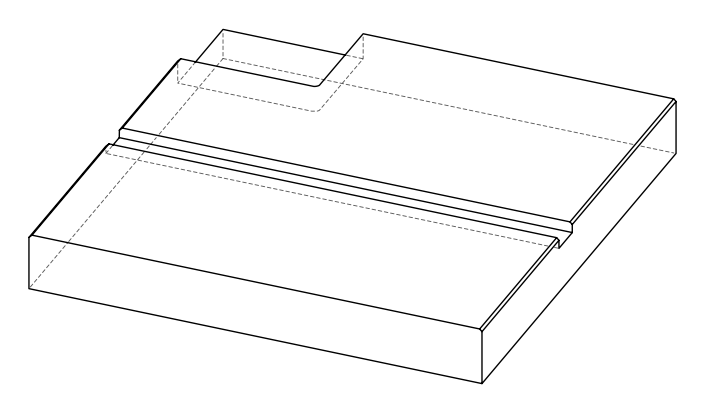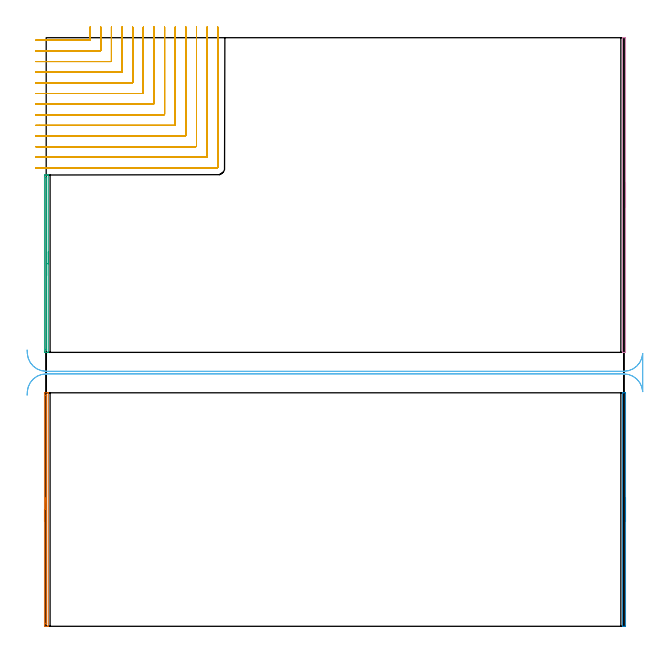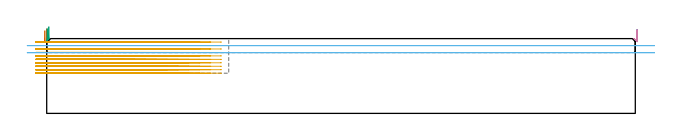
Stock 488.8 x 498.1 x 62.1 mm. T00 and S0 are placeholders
(PLAN: 6 operations, 2 tool changes, 61.1 min)
(1 AREA_MILL | FG_CHAMFER_SURFACE | UGT0205_001 | 3.31 min | 1088 mm3)
(2 AREA_MILL_1 | FG_CHAMFER_SURFACE_1 | UGT0205_001 | 1.73 min | 624 mm3)
(3 AREA_MILL_2 | FG_CHAMFER_SURFACE_2 | UGT0205_001 | 2.55 min | 842 mm3)
(4 AREA_MILL_3 | FG_CHAMFER_SURFACE_3 | UGT0205_001 | 2.28 min | 834 mm3)
(5 MILL_CORNER_NOTCH_RECTANGULAR | CORNER_NOTCH_RECTANGULAR | NXT0201_011 | Follow Part, ap 3, ae 75% | 46.73 min | 504020 mm3)
(6 MILL_RECTANGULAR_SLOT | SLOT_RECTANGULAR | UGT0201_004 | Follow Part, ap 8, ae 75% | 4.48 min | 195640 mm3)
(TOOL UGT0205_001 | Chamfer Mill 20 x 3 x 45 deg. | D20 FL50 Z2)
(TOOL NXT0201_011 | ENDMILL 12mm [2P460-1200-NA 1630] | D12 FL38 Z6)
(TOOL UGT0201_004 | End Mill 32 mm | D32 FL53 Z6)
(OP 1 AREA_MILL)
G17 G21 G94 G90
T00 M6
G54
G17 G0 G90 X-1.5 Y88.8 S1061 M3
G43 Z72.1 H0
Z68.8
G94 G1 Y88.838 Z67.928 F250.
Y88.952 Z67.063
Y89.141 Z66.212
Y89.403 Z65.38
Y89.737 Z64.574
Y90.14 Z63.8
Y90.609 Z63.064
Y91.14 Z62.372
Y91.729 Z61.729
Y92.372 Z61.14
Y93.064 Z60.608
Y93.8 Z60.14
Y94.574 Z59.737
Y95.38 Z59.403
Y96.212 Z59.141
Y97.064 Z58.952
Y97.928 Z58.838
Y98.8 Z58.8
Y196.992
X-1.498 Y197.265 Z58.802
X-1.492 Y197.597 Z58.806
X-1.476 Y197.6 Z58.821
X0.587 Z60.881
X1.22 Z61.519
X1.554 Z61.853
X1.678 Y197.598 Z61.97
X1.798 Y197.59 Z62.088
X1.8 Y197.438 Z62.1
Y0.162
X1.797 Y0.01 Z62.088
X1.678 Y0.002 Z61.97
X1.553 Y0. Z61.853
X1.221 Z61.52
X0.587 Z60.881
X-1.477 Z58.821
X-1.492 Y0.003 Z58.806
X-1.5 Y0.336 Z58.8
Y98.8
X-0.086 Z60.214
X-0.085 Y195.206 Z60.215
X-0.084 Y195.447 Z60.216
X-0.08 Y195.567 Z60.22
X-0.079 Y195.589 Z60.221
X-0.069 Y195.593 Z60.231
X-0.042 Y195.596 Z60.258
X0.203 Y195.599 Z60.503
X0.34 Y195.593 Z60.64
X0.366 Y195.59 Z60.666
X0.379 Y195.581 Z60.679
X0.381 Y195.551 Z60.681
X0.384 Y195.413 Z60.684
X0.385 Y195.206 Z60.685
X0.386 Y195.001 Z60.686
X0.385 Y2.6 Z60.685
X0.384 Y2.394 Z60.684
X0.381 Y2.29 Z60.681
X0.371 Y2.01 Z60.671
X0.095 Y2.003 Z60.395
X-0.04 Y2.007 Z60.26
X-0.066 Y2.01 Z60.234
X-0.079 Y2.019 Z60.221
X-0.081 Y2.049 Z60.219
X-0.084 Y2.187 Z60.216
X-0.085 Y2.394 Z60.215
X-0.086 Y2.876 Z60.214
Y98.8
Y99.672 Z60.252
Y100.537 Z60.366
Y101.388 Z60.555
Y102.22 Z60.817
Y103.026 Z61.151
Y103.8 Z61.554
Y104.536 Z62.023
Y105.228 Z62.554
Y105.871 Z63.143
Y106.46 Z63.786
Y106.992 Z64.478
Y107.46 Z65.214
Y107.863 Z65.988
Y108.197 Z66.794
Y108.459 Z67.626
Y108.648 Z68.478
Y108.762 Z69.343
Y108.8 Z70.214
G0 Z72.1
M5
M2
(OP 2 AREA_MILL_1)
G17 G21 G94 G90
T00 M6
G54
G17 G0 G90 X490.3 Y108.8 S1061 M3
G43 Z72.1 H0
Z69.6
G94 G1 Y108.762 Z68.728 F250.
Y108.648 Z67.864
Y108.459 Z67.012
Y108.197 Z66.18
Y107.863 Z65.374
Y107.46 Z64.6
Y106.992 Z63.864
Y106.46 Z63.172
Y105.871 Z62.529
Y105.228 Z61.94
Y104.536 Z61.408
Y103.8 Z60.94
Y103.026 Z60.537
Y102.22 Z60.203
Y101.388 Z59.941
Y100.537 Z59.752
Y99.672 Z59.638
Y98.8 Z59.6
Y0.608
X490.298 Y0.352 Z59.602
X490.291 Y0.003 Z59.605
X490.243 Y0. Z59.654
X489.05 Z60.845
X488.071 Z61.828
X487.934 Y0.002 Z61.958
X487.802 Y0.01 Z62.088
X487.8 Y0.162 Z62.1
Y197.438
X487.802 Y197.59 Z62.088
X487.934 Y197.598 Z61.958
X488.071 Y197.6 Z61.828
X488.415 Z61.485
X489.05 Z60.845
X490.243 Z59.654
X490.291 Y197.597 Z59.605
X490.3 Y197.248 Z59.6
Y98.8
Y97.928 Z59.638
Y97.064 Z59.752
Y96.212 Z59.941
Y95.38 Z60.203
Y94.574 Z60.537
Y93.8 Z60.94
Y93.064 Z61.408
Y92.372 Z61.94
Y91.729 Z62.529
Y91.14 Z63.172
Y90.609 Z63.864
Y90.14 Z64.6
Y89.737 Z65.374
Y89.403 Z66.18
Y89.141 Z67.012
Y88.952 Z67.864
Y88.838 Z68.728
Y88.8 Z69.6
G0 Z72.1
M5
M2
(OP 3 AREA_MILL_2)
G17 G21 G94 G90
T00 M6
G54
G17 G0 G90 X1.8 Y316.85 S1061 M3
G43 Z72.1 H0
G94 G1 Y316.812 Z71.228 F250.
Y316.698 Z70.363
Y316.509 Z69.512
Y316.247 Z68.68
Y315.913 Z67.874
Y315.51 Z67.1
Y315.042 Z66.364
Y314.51 Z65.672
Y313.921 Z65.029
Y313.278 Z64.439
Y312.586 Z63.908
Y311.85 Z63.44
Y311.076 Z63.037
Y310.27 Z62.703
Y309.438 Z62.441
Y308.586 Z62.252
Y307.722 Z62.138
Y306.85 Z62.1
Y231.949
X1.797 Y231.81 Z62.088
X1.688 Y231.802 Z61.98
X1.573 Y231.8 Z61.872
X0.877 Z61.176
X0.296 Z60.596
X-0.287 Z60.009
X-0.578 Z59.718
X-1.451 Z58.846
X-1.492 Y231.803 Z58.806
X-1.5 Y232.122 Z58.8
Y381.305
X-1.498 Y381.579 Z58.802
X-1.491 Y381.897 Z58.806
X-1.451 Y381.9 Z58.846
X-0.287 Z60.009
X0.296 Z60.596
X0.587 Z60.886
X1.573 Z61.872
X1.688 Y381.898 Z61.98
X1.797 Y381.89 Z62.088
X1.8 Y381.751 Z62.1
Y306.85
X0.386 Z60.686
X0.385 Y233.932 Z60.685
X0.384 Y233.858 Z60.684
X0.382 Y233.823 Z60.682
X0.38 Y233.813 Z60.68
X0.328 Y233.81 Z60.628
X0.082 Y233.802 Z60.382
X-0.042 Y233.806 Z60.258
X-0.065 Y233.81 Z60.235
X-0.079 Y233.815 Z60.221
X-0.081 Y233.842 Z60.219
X-0.084 Y233.971 Z60.216
X-0.085 Y234.178 Z60.215
X-0.086 Y234.659 Z60.214
Y379.317
X-0.084 Y379.522 Z60.216
X-0.081 Y379.762 Z60.219
X-0.079 Y379.875 Z60.221
X-0.034 Y379.89 Z60.266
X0.219 Y379.898 Z60.519
X0.342 Y379.894 Z60.642
X0.365 Y379.89 Z60.665
X0.379 Y379.885 Z60.679
X0.38 Y379.858 Z60.68
X0.384 Y379.729 Z60.684
X0.385 Y379.522 Z60.685
X0.386 Y379.317 Z60.686
Y306.85
Y305.978 Z60.724
Y305.114 Z60.838
Y304.262 Z61.026
Y303.43 Z61.289
Y302.624 Z61.623
Y301.85 Z62.025
Y301.114 Z62.494
Y300.422 Z63.025
Y299.779 Z63.615
Y299.19 Z64.258
Y298.658 Z64.95
Y298.19 Z65.686
Y297.787 Z66.459
Y297.453 Z67.265
Y297.191 Z68.097
Y297.002 Z68.949
Y296.888 Z69.814
Y296.85 Z70.686
G0 Z72.1
M5
M2
(OP 4 AREA_MILL_3)
G17 G21 G94 G90
T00 M6
G54
G17 G0 G90 X490.3 Y374.95 S1061 M3
G43 Z72.1 H0
Z69.6
G94 G1 Y374.912 Z68.728 F250.
Y374.798 Z67.864
Y374.609 Z67.012
Y374.347 Z66.18
Y374.013 Z65.374
Y373.61 Z64.6
Y373.142 Z63.864
Y372.61 Z63.172
Y372.021 Z62.529
Y371.378 Z61.94
Y370.686 Z61.408
Y369.95 Z60.94
Y369.176 Z60.537
Y368.37 Z60.203
Y367.538 Z59.941
Y366.687 Z59.752
Y365.822 Z59.638
Y364.95 Z59.6
Y232.216
X490.297 Y231.96 Z59.603
X490.291 Y231.803 Z59.605
X490.24 Y231.8 Z59.656
X489.05 Z60.845
X488.42 Z61.479
X488.069 Z61.83
X487.933 Y231.802 Z61.959
X487.802 Y231.81 Z62.088
X487.8 Y231.96 Z62.1
Y497.94
X487.802 Y498.09 Z62.088
X487.933 Y498.098 Z61.959
X488.069 Y498.1 Z61.83
X488.42 Z61.479
X489.05 Z60.845
X490.24 Z59.656
X490.291 Y498.097 Z59.605
X490.298 Y497.939 Z59.602
X490.3 Y497.749 Z59.6
Y364.95
Y364.078 Z59.638
Y363.214 Z59.752
Y362.362 Z59.941
Y361.53 Z60.203
Y360.724 Z60.537
Y359.95 Z60.94
Y359.214 Z61.408
Y358.522 Z61.94
Y357.879 Z62.529
Y357.29 Z63.172
Y356.759 Z63.864
Y356.29 Z64.6
Y355.887 Z65.374
Y355.553 Z66.18
Y355.291 Z67.012
Y355.102 Z67.864
Y354.988 Z68.728
Y354.95 Z69.6
G0 Z72.1
M5
M2
(OP 5 MILL_CORNER_NOTCH_RECTANGULAR)
G17 G21 G94 G90
T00 M6
G54
G17 G0 G90 X-9. Y495.9 S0 M3
G43 Z72.1 H1
Z59.23
G94 G1 X-6. F250.
X36.608 F500.
G3 X37.2 Y496.492 R0.6
G1 Y504.1
Y507.1 F250.
G0 Z72.1
X-9. Y486.9
Z59.23
G1 X-6.
X45.607 F500.
G3 X46.2 Y487.493 R0.6
G1 Y504.1
Y507.1 F250.
G0 Z72.1
X-9. Y477.9
Z59.23
G1 X-6.
X54.607 F500.
G3 X55.2 Y478.493 R0.6
G1 Y504.1
Y507.1 F250.
G0 Z72.1
X-9. Y468.9
Z59.23
G1 X-6.
X63.607 F500.
G3 X64.2 Y469.493 R0.6
G1 Y504.1
Y507.1 F250.
G0 Z72.1
X-9. Y459.9
Z59.23
G1 X-6.
X72.606 F500.
G3 X73.2 Y460.494 R0.6
G1 Y504.1
Y507.1 F250.
G0 Z72.1
X-9. Y450.9
Z59.23
G1 X-6.
X81.606 F500.
G3 X82.2 Y451.494 R0.6
G1 Y504.1
Y507.1 F250.
G0 Z72.1
X-9. Y441.9
Z59.23
G1 X-6.
X90.606 F500.
G3 X91.2 Y442.494 R0.6
G1 Y504.1
Y507.1 F250.
G0 Z72.1
X-9. Y432.9
Z59.23
G1 X-6.
X99.605 F500.
G3 X100.2 Y433.495 R0.6
G1 Y504.1
Y507.1 F250.
G0 Z72.1
X-9. Y423.9
Z59.23
G1 X-6.
X108.605 F500.
G3 X109.2 Y424.495 R0.6
G1 Y504.1
Y507.1 F250.
G0 Z72.1
X-9. Y414.9
Z59.23
G1 X-6.
X117.605 F500.
G3 X118.2 Y415.495 R0.6
G1 Y504.1
Y507.1 F250.
G0 Z72.1
X-9. Y405.9
Z59.23
G1 X-6.
X126.605 F500.
G3 X127.2 Y406.496 R0.6
G1 Y504.1
Y507.1 F250.
G0 Z72.1
X-9. Y396.9
Z59.23
G1 X-6.
X135.604 F500.
G3 X136.2 Y397.496 R0.6
G1 Y504.1
Y507.1 F250.
G0 Z72.1
X-9. Y387.9
Z59.23
G1 X-6.
X144.604 F500.
G3 X145.2 Y388.496 R0.6
G1 Y504.1
Y507.1 F250.
G0 Z72.1
X-9. Y495.9
Z56.36
G1 X-6.
X36.608 F500.
G3 X37.2 Y496.492 R0.6
G1 Y504.1
Y507.1 F250.
G0 Z72.1
X-9. Y486.9
Z56.36
G1 X-6.
X45.607 F500.
G3 X46.2 Y487.493 R0.6
G1 Y504.1
Y507.1 F250.
G0 Z72.1
X-9. Y477.9
Z56.36
G1 X-6.
X54.607 F500.
G3 X55.2 Y478.493 R0.6
G1 Y504.1
Y507.1 F250.
G0 Z72.1
X-9. Y468.9
Z56.36
G1 X-6.
X63.606 F500.
G3 X64.2 Y469.494 R0.6
G1 Y504.1
Y507.1 F250.
G0 Z72.1
X-9. Y459.9
Z56.36
G1 X-6.
X72.606 F500.
G3 X73.2 Y460.494 R0.6
G1 Y504.1
Y507.1 F250.
G0 Z72.1
X-9. Y450.9
Z56.36
G1 X-6.
X81.606 F500.
G3 X82.2 Y451.494 R0.6
G1 Y504.1
Y507.1 F250.
G0 Z72.1
X-9. Y441.9
Z56.36
G1 X-6.
X90.606 F500.
G3 X91.2 Y442.494 R0.6
G1 Y504.1
Y507.1 F250.
G0 Z72.1
X-9. Y432.9
Z56.36
G1 X-6.
X99.605 F500.
G3 X100.2 Y433.495 R0.6
G1 Y504.1
Y507.1 F250.
G0 Z72.1
X-9. Y423.9
Z56.36
G1 X-6.
X108.605 F500.
G3 X109.2 Y424.495 R0.6
G1 Y504.1
Y507.1 F250.
G0 Z72.1
X-9. Y414.9
Z56.36
G1 X-6.
X117.605 F500.
G3 X118.2 Y415.495 R0.6
G1 Y504.1
Y507.1 F250.
G0 Z72.1
X-9. Y405.9
Z56.36
G1 X-6.
X126.604 F500.
G3 X127.2 Y406.496 R0.6
G1 Y504.1
Y507.1 F250.
G0 Z72.1
X-9. Y396.9
Z56.36
G1 X-6.
X135.604 F500.
G3 X136.2 Y397.496 R0.6
G1 Y504.1
Y507.1 F250.
G0 Z72.1
X-9. Y387.9
Z56.36
G1 X-6.
X144.604 F500.
G3 X145.2 Y388.496 R0.6
G1 Y504.1
Y507.1 F250.
G0 Z72.1
X-9. Y495.9
Z53.49
G1 X-6.
X36.608 F500.
G3 X37.2 Y496.492 R0.6
G1 Y504.1
Y507.1 F250.
G0 Z72.1
X-9. Y486.9
Z53.49
G1 X-6.
X45.607 F500.
G3 X46.2 Y487.493 R0.6
G1 Y504.1
Y507.1 F250.
G0 Z72.1
X-9. Y477.9
Z53.49
G1 X-6.
X54.607 F500.
G3 X55.2 Y478.493 R0.6
G1 Y504.1
Y507.1 F250.
G0 Z72.1
X-9. Y468.9
Z53.49
G1 X-6.
X63.606 F500.
G3 X64.2 Y469.494 R0.6
G1 Y504.1
Y507.1 F250.
G0 Z72.1
X-9. Y459.9
Z53.49
G1 X-6.
X72.606 F500.
G3 X73.2 Y460.494 R0.6
G1 Y504.1
Y507.1 F250.
G0 Z72.1
X-9. Y450.9
Z53.49
G1 X-6.
X81.606 F500.
G3 X82.2 Y451.494 R0.6
G1 Y504.1
Y507.1 F250.
G0 Z72.1
X-9. Y441.9
Z53.49
G1 X-6.
X90.606 F500.
G3 X91.2 Y442.494 R0.6
G1 Y504.1
Y507.1 F250.
G0 Z72.1
X-9. Y432.9
Z53.49
G1 X-6.
X99.605 F500.
G3 X100.2 Y433.495 R0.6
G1 Y504.1
Y507.1 F250.
G0 Z72.1
X-9. Y423.9
Z53.49
G1 X-6.
X108.605 F500.
G3 X109.2 Y424.495 R0.6
G1 Y504.1
Y507.1 F250.
G0 Z72.1
X-9. Y414.9
Z53.49
G1 X-6.
X117.605 F500.
G3 X118.2 Y415.495 R0.6
G1 Y504.1
Y507.1 F250.
G0 Z72.1
X-9. Y405.9
Z53.49
G1 X-6.
X126.604 F500.
G3 X127.2 Y406.496 R0.6
G1 Y504.1
Y507.1 F250.
G0 Z72.1
X-9. Y396.9
Z53.49
G1 X-6.
X135.604 F500.
G3 X136.2 Y397.496 R0.6
G1 Y504.1
Y507.1 F250.
G0 Z72.1
X-9. Y387.9
Z53.49
G1 X-6.
X144.604 F500.
G3 X145.2 Y388.496 R0.6
G1 Y504.1
Y507.1 F250.
G0 Z72.1
X-9. Y495.9
Z50.62
G1 X-6.
X36.608 F500.
G3 X37.2 Y496.492 R0.6
G1 Y504.1
Y507.1 F250.
G0 Z72.1
X-9. Y486.9
Z50.62
G1 X-6.
X45.607 F500.
G3 X46.2 Y487.493 R0.6
G1 Y504.1
Y507.1 F250.
G0 Z72.1
X-9. Y477.9
Z50.62
G1 X-6.
X54.607 F500.
G3 X55.2 Y478.493 R0.6
G1 Y504.1
Y507.1 F250.
G0 Z72.1
X-9. Y468.9
Z50.62
G1 X-6.
X63.606 F500.
G3 X64.2 Y469.494 R0.6
G1 Y504.1
Y507.1 F250.
G0 Z72.1
X-9. Y459.9
Z50.62
G1 X-6.
X72.606 F500.
G3 X73.2 Y460.494 R0.6
G1 Y504.1
Y507.1 F250.
G0 Z72.1
X-9. Y450.9
Z50.62
G1 X-6.
X81.606 F500.
G3 X82.2 Y451.494 R0.6
G1 Y504.1
Y507.1 F250.
G0 Z72.1
X-9. Y441.9
Z50.62
G1 X-6.
X90.606 F500.
G3 X91.2 Y442.494 R0.6
G1 Y504.1
Y507.1 F250.
G0 Z72.1
X-9. Y432.9
Z50.62
G1 X-6.
X99.605 F500.
G3 X100.2 Y433.495 R0.6
G1 Y504.1
Y507.1 F250.
G0 Z72.1
X-9. Y423.9
Z50.62
G1 X-6.
X108.605 F500.
G3 X109.2 Y424.495 R0.6
G1 Y504.1
Y507.1 F250.
G0 Z72.1
X-9. Y414.9
Z50.62
G1 X-6.
X117.605 F500.
G3 X118.2 Y415.495 R0.6
G1 Y504.1
Y507.1 F250.
G0 Z72.1
X-9. Y405.9
Z50.62
G1 X-6.
X126.604 F500.
G3 X127.2 Y406.496 R0.6
G1 Y504.1
Y507.1 F250.
G0 Z72.1
X-9. Y396.9
Z50.62
G1 X-6.
X135.604 F500.
G3 X136.2 Y397.496 R0.6
G1 Y504.1
Y507.1 F250.
G0 Z72.1
X-9. Y387.9
Z50.62
G1 X-6.
X144.604 F500.
G3 X145.2 Y388.496 R0.6
G1 Y504.1
Y507.1 F250.
G0 Z72.1
X-9. Y495.9
Z47.75
G1 X-6.
X36.608 F500.
G3 X37.2 Y496.492 R0.6
G1 Y504.1
Y507.1 F250.
G0 Z72.1
X-9. Y486.9
Z47.75
G1 X-6.
X45.607 F500.
G3 X46.2 Y487.493 R0.6
G1 Y504.1
Y507.1 F250.
G0 Z72.1
X-9. Y477.9
Z47.75
G1 X-6.
X54.607 F500.
G3 X55.2 Y478.493 R0.6
G1 Y504.1
Y507.1 F250.
G0 Z72.1
X-9. Y468.9
Z47.75
G1 X-6.
X63.606 F500.
G3 X64.2 Y469.494 R0.6
G1 Y504.1
Y507.1 F250.
G0 Z72.1
X-9. Y459.9
Z47.75
G1 X-6.
X72.606 F500.
G3 X73.2 Y460.494 R0.6
G1 Y504.1
Y507.1 F250.
G0 Z72.1
X-9. Y450.9
Z47.75
G1 X-6.
X81.606 F500.
G3 X82.2 Y451.494 R0.6
G1 Y504.1
Y507.1 F250.
G0 Z72.1
X-9. Y441.9
Z47.75
G1 X-6.
X90.606 F500.
G3 X91.2 Y442.494 R0.6
G1 Y504.1
Y507.1 F250.
G0 Z72.1
X-9. Y432.9
Z47.75
G1 X-6.
X99.605 F500.
G3 X100.2 Y433.495 R0.6
G1 Y504.1
Y507.1 F250.
G0 Z72.1
X-9. Y423.9
Z47.75
G1 X-6.
X108.605 F500.
G3 X109.2 Y424.495 R0.6
G1 Y504.1
Y507.1 F250.
G0 Z72.1
X-9. Y414.9
Z47.75
G1 X-6.
X117.605 F500.
G3 X118.2 Y415.495 R0.6
G1 Y504.1
Y507.1 F250.
G0 Z72.1
X-9. Y405.9
Z47.75
G1 X-6.
X126.604 F500.
G3 X127.2 Y406.496 R0.6
G1 Y504.1
Y507.1 F250.
G0 Z72.1
X-9. Y396.9
Z47.75
G1 X-6.
X135.604 F500.
G3 X136.2 Y397.496 R0.6
G1 Y504.1
Y507.1 F250.
G0 Z72.1
X-9. Y387.9
Z47.75
G1 X-6.
X144.604 F500.
G3 X145.2 Y388.496 R0.6
G1 Y504.1
Y507.1 F250.
G0 Z72.1
X-9. Y495.9
Z44.88
G1 X-6.
X36.608 F500.
G3 X37.2 Y496.492 R0.6
G1 Y504.1
Y507.1 F250.
G0 Z72.1
X-9. Y486.9
Z44.88
G1 X-6.
X45.607 F500.
G3 X46.2 Y487.493 R0.6
G1 Y504.1
Y507.1 F250.
G0 Z72.1
X-9. Y477.9
Z44.88
G1 X-6.
X54.607 F500.
G3 X55.2 Y478.493 R0.6
G1 Y504.1
Y507.1 F250.
G0 Z72.1
X-9. Y468.9
Z44.88
G1 X-6.
X63.606 F500.
G3 X64.2 Y469.494 R0.6
G1 Y504.1
Y507.1 F250.
G0 Z72.1
X-9. Y459.9
Z44.88
G1 X-6.
X72.606 F500.
G3 X73.2 Y460.494 R0.6
G1 Y504.1
Y507.1 F250.
G0 Z72.1
X-9. Y450.9
Z44.88
G1 X-6.
X81.606 F500.
G3 X82.2 Y451.494 R0.6
G1 Y504.1
Y507.1 F250.
G0 Z72.1
X-9. Y441.9
Z44.88
G1 X-6.
X90.606 F500.
G3 X91.2 Y442.494 R0.6
G1 Y504.1
Y507.1 F250.
G0 Z72.1
X-9. Y432.9
Z44.88
G1 X-6.
X99.605 F500.
G3 X100.2 Y433.495 R0.6
G1 Y504.1
Y507.1 F250.
G0 Z72.1
X-9. Y423.9
Z44.88
G1 X-6.
X108.605 F500.
G3 X109.2 Y424.495 R0.6
G1 Y504.1
Y507.1 F250.
G0 Z72.1
X-9. Y414.9
Z44.88
G1 X-6.
X117.605 F500.
G3 X118.2 Y415.495 R0.6
G1 Y504.1
Y507.1 F250.
G0 Z72.1
X-9. Y405.9
Z44.88
G1 X-6.
X126.604 F500.
G3 X127.2 Y406.496 R0.6
G1 Y504.1
Y507.1 F250.
G0 Z72.1
X-9. Y396.9
Z44.88
G1 X-6.
X135.604 F500.
G3 X136.2 Y397.496 R0.6
G1 Y504.1
Y507.1 F250.
G0 Z72.1
X-9. Y387.9
Z44.88
G1 X-6.
X144.604 F500.
G3 X145.2 Y388.496 R0.6
G1 Y504.1
Y507.1 F250.
G0 Z72.1
X-9. Y495.9
Z42.01
G1 X-6.
X36.608 F500.
G3 X37.2 Y496.492 R0.6
G1 Y504.1
Y507.1 F250.
G0 Z72.1
X-9. Y486.9
Z42.01
G1 X-6.
X45.607 F500.
G3 X46.2 Y487.493 R0.6
G1 Y504.1
Y507.1 F250.
G0 Z72.1
X-9. Y477.9
Z42.01
G1 X-6.
X54.607 F500.
G3 X55.2 Y478.493 R0.6
G1 Y504.1
Y507.1 F250.
G0 Z72.1
X-9. Y468.9
Z42.01
G1 X-6.
X63.606 F500.
G3 X64.2 Y469.494 R0.6
G1 Y504.1
Y507.1 F250.
G0 Z72.1
X-9. Y459.9
Z42.01
G1 X-6.
X72.606 F500.
G3 X73.2 Y460.494 R0.6
G1 Y504.1
Y507.1 F250.
G0 Z72.1
X-9. Y450.9
Z42.01
G1 X-6.
X81.606 F500.
G3 X82.2 Y451.494 R0.6
G1 Y504.1
Y507.1 F250.
G0 Z72.1
X-9. Y441.9
Z42.01
G1 X-6.
X90.606 F500.
G3 X91.2 Y442.494 R0.6
G1 Y504.1
Y507.1 F250.
G0 Z72.1
X-9. Y432.9
Z42.01
G1 X-6.
X99.605 F500.
G3 X100.2 Y433.495 R0.6
G1 Y504.1
Y507.1 F250.
G0 Z72.1
X-9. Y423.9
Z42.01
G1 X-6.
X108.605 F500.
G3 X109.2 Y424.495 R0.6
G1 Y504.1
Y507.1 F250.
G0 Z72.1
X-9. Y414.9
Z42.01
G1 X-6.
X117.605 F500.
G3 X118.2 Y415.495 R0.6
G1 Y504.1
Y507.1 F250.
G0 Z72.1
X-9. Y405.9
Z42.01
G1 X-6.
X126.604 F500.
G3 X127.2 Y406.496 R0.6
G1 Y504.1
Y507.1 F250.
G0 Z72.1
X-9. Y396.9
Z42.01
G1 X-6.
X135.604 F500.
G3 X136.2 Y397.496 R0.6
G1 Y504.1
Y507.1 F250.
G0 Z72.1
X-9. Y387.9
Z42.01
G1 X-6.
X144.604 F500.
G3 X145.2 Y388.496 R0.6
G1 Y504.1
Y507.1 F250.
G0 Z72.1
X-9. Y495.9
Z39.14
G1 X-6.
X36.608 F500.
G3 X37.2 Y496.492 R0.6
G1 Y504.1
Y507.1 F250.
G0 Z72.1
X-9. Y486.9
Z39.14
G1 X-6.
X45.607 F500.
G3 X46.2 Y487.493 R0.6
G1 Y504.1
Y507.1 F250.
G0 Z72.1
X-9. Y477.9
Z39.14
G1 X-6.
X54.607 F500.
G3 X55.2 Y478.493 R0.6
G1 Y504.1
Y507.1 F250.
G0 Z72.1
X-9. Y468.9
Z39.14
G1 X-6.
X63.606 F500.
G3 X64.2 Y469.494 R0.6
G1 Y504.1
Y507.1 F250.
G0 Z72.1
X-9. Y459.9
Z39.14
G1 X-6.
X72.606 F500.
G3 X73.2 Y460.494 R0.6
G1 Y504.1
Y507.1 F250.
G0 Z72.1
X-9. Y450.9
Z39.14
G1 X-6.
X81.606 F500.
G3 X82.2 Y451.494 R0.6
G1 Y504.1
Y507.1 F250.
G0 Z72.1
X-9. Y441.9
Z39.14
G1 X-6.
X90.606 F500.
G3 X91.2 Y442.494 R0.6
G1 Y504.1
Y507.1 F250.
G0 Z72.1
X-9. Y432.9
Z39.14
G1 X-6.
X99.605 F500.
G3 X100.2 Y433.495 R0.6
G1 Y504.1
Y507.1 F250.
G0 Z72.1
X-9. Y423.9
Z39.14
G1 X-6.
X108.605 F500.
G3 X109.2 Y424.495 R0.6
G1 Y504.1
Y507.1 F250.
G0 Z72.1
X-9. Y414.9
Z39.14
G1 X-6.
X117.605 F500.
G3 X118.2 Y415.495 R0.6
G1 Y504.1
Y507.1 F250.
G0 Z72.1
X-9. Y405.9
Z39.14
G1 X-6.
X126.604 F500.
G3 X127.2 Y406.496 R0.6
G1 Y504.1
Y507.1 F250.
G0 Z72.1
X-9. Y396.9
Z39.14
G1 X-6.
X135.604 F500.
G3 X136.2 Y397.496 R0.6
G1 Y504.1
Y507.1 F250.
G0 Z72.1
X-9. Y387.9
Z39.14
G1 X-6.
X144.604 F500.
G3 X145.2 Y388.496 R0.6
G1 Y504.1
Y507.1 F250.
G0 Z72.1
X-9. Y495.9
Z36.27
G1 X-6.
X36.608 F500.
G3 X37.2 Y496.492 R0.6
G1 Y504.1
Y507.1 F250.
G0 Z72.1
X-9. Y486.9
Z36.27
G1 X-6.
X45.607 F500.
G3 X46.2 Y487.493 R0.6
G1 Y504.1
Y507.1 F250.
G0 Z72.1
X-9. Y477.9
Z36.27
G1 X-6.
X54.607 F500.
G3 X55.2 Y478.493 R0.6
G1 Y504.1
Y507.1 F250.
G0 Z72.1
X-9. Y468.9
Z36.27
G1 X-6.
X63.606 F500.
G3 X64.2 Y469.494 R0.6
G1 Y504.1
Y507.1 F250.
G0 Z72.1
X-9. Y459.9
Z36.27
G1 X-6.
X72.606 F500.
G3 X73.2 Y460.494 R0.6
G1 Y504.1
Y507.1 F250.
G0 Z72.1
X-9. Y450.9
Z36.27
G1 X-6.
X81.606 F500.
G3 X82.2 Y451.494 R0.6
G1 Y504.1
Y507.1 F250.
G0 Z72.1
X-9. Y441.9
Z36.27
G1 X-6.
X90.606 F500.
G3 X91.2 Y442.494 R0.6
G1 Y504.1
Y507.1 F250.
G0 Z72.1
X-9. Y432.9
Z36.27
G1 X-6.
X99.605 F500.
G3 X100.2 Y433.495 R0.6
G1 Y504.1
Y507.1 F250.
G0 Z72.1
X-9. Y423.9
Z36.27
G1 X-6.
X108.605 F500.
G3 X109.2 Y424.495 R0.6
G1 Y504.1
Y507.1 F250.
G0 Z72.1
X-9. Y414.9
Z36.27
G1 X-6.
X117.605 F500.
G3 X118.2 Y415.495 R0.6
G1 Y504.1
Y507.1 F250.
G0 Z72.1
X-9. Y405.9
Z36.27
G1 X-6.
X126.604 F500.
G3 X127.2 Y406.496 R0.6
G1 Y504.1
Y507.1 F250.
G0 Z72.1
X-9. Y396.9
Z36.27
G1 X-6.
X135.604 F500.
G3 X136.2 Y397.496 R0.6
G1 Y504.1
Y507.1 F250.
G0 Z72.1
X-9. Y387.9
Z36.27
G1 X-6.
X144.604 F500.
G3 X145.2 Y388.496 R0.6
G1 Y504.1
Y507.1 F250.
G0 Z72.1
X-9. Y495.9
Z33.4
G1 X-6.
X36.608 F500.
G3 X37.2 Y496.492 R0.6
G1 Y504.1
Y507.1 F250.
G0 Z72.1
X-9. Y486.9
Z33.4
G1 X-6.
X45.607 F500.
G3 X46.2 Y487.493 R0.6
G1 Y504.1
Y507.1 F250.
G0 Z72.1
X-9. Y477.9
Z33.4
G1 X-6.
X54.607 F500.
G3 X55.2 Y478.493 R0.6
G1 Y504.1
Y507.1 F250.
G0 Z72.1
X-9. Y468.9
Z33.4
G1 X-6.
X63.606 F500.
G3 X64.2 Y469.494 R0.6
G1 Y504.1
Y507.1 F250.
G0 Z72.1
X-9. Y459.9
Z33.4
G1 X-6.
X72.606 F500.
G3 X73.2 Y460.494 R0.6
G1 Y504.1
Y507.1 F250.
G0 Z72.1
X-9. Y450.9
Z33.4
G1 X-6.
X81.606 F500.
G3 X82.2 Y451.494 R0.6
G1 Y504.1
Y507.1 F250.
G0 Z72.1
X-9. Y441.9
Z33.4
G1 X-6.
X90.606 F500.
G3 X91.2 Y442.494 R0.6
G1 Y504.1
Y507.1 F250.
G0 Z72.1
X-9. Y432.9
Z33.4
G1 X-6.
X99.605 F500.
G3 X100.2 Y433.495 R0.6
G1 Y504.1
Y507.1 F250.
G0 Z72.1
X-9. Y423.9
Z33.4
G1 X-6.
X108.605 F500.
G3 X109.2 Y424.495 R0.6
G1 Y504.1
Y507.1 F250.
G0 Z72.1
X-9. Y414.9
Z33.4
G1 X-6.
X117.605 F500.
G3 X118.2 Y415.495 R0.6
G1 Y504.1
Y507.1 F250.
G0 Z72.1
X-9. Y405.9
Z33.4
G1 X-6.
X126.604 F500.
G3 X127.2 Y406.496 R0.6
G1 Y504.1
Y507.1 F250.
G0 Z72.1
X-9. Y396.9
Z33.4
G1 X-6.
X135.604 F500.
G3 X136.2 Y397.496 R0.6
G1 Y504.1
Y507.1 F250.
G0 Z72.1
X-9. Y387.9
Z33.4
G1 X-6.
X144.604 F500.
G3 X145.2 Y388.496 R0.6
G1 Y504.1
Y507.1 F250.
G0 Z72.1
M5
M2
(OP 6 MILL_RECTANGULAR_SLOT)
G17 G21 G94 G90
T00 M6
G54
G17 G0 G90 X-16.154 Y195.585 S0 M3
G43 Z72.1 H0
Z56.25
G94 G1 X-15.97 Y198.579 F250.
G2 X0. Y213.6 R16. F500.
G1 X488.8
G2 X504.77 Y198.58 R16.
G1 X504.8
Y230.82
X504.77
G2 X488.8 Y215.8 R16.
G1 X0.
G2 X-15.97 Y230.821 R16.
G1 X-16.154 Y233.815 F250.
G0 Y195.585 Z50.4
G1 X-15.97 Y198.579
G2 X0. Y213.6 R16. F500.
G1 X488.8
G2 X504.77 Y198.58 R16.
G1 X504.8
Y230.82
X504.77
G2 X488.8 Y215.8 R16.
G1 X0.
G2 X-15.97 Y230.821 R16.
G1 X-16.154 Y233.815 F250.
G0 Z72.1
M5
M2
